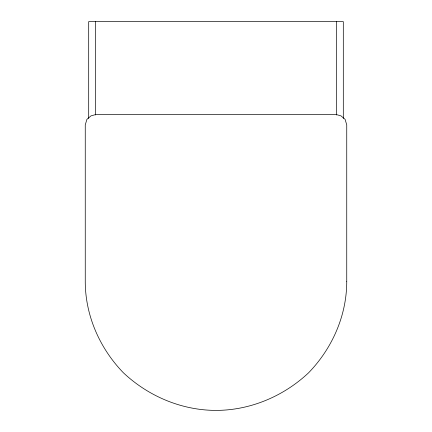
<?xml version="1.0" encoding="UTF-8"?>
<svg xmlns="http://www.w3.org/2000/svg" width="432" height="432" viewBox="0 0 432 432"><rect width="100%" height="100%" fill="white"/><g stroke="black" fill="none" stroke-linecap="round" stroke-linejoin="round"><path stroke-width="0.65" d="M343.305 118.417L343.305 21.6L88.695 21.6L88.695 118.417M336.425 21.6L336.425 115.025M95.575 21.6L95.575 115.025M346.745 281.594C346.702 315.668 332.165 348.478 308.583 372.805C283.646 396.241 250.36 410.346 216 410.4C181.64 410.346 148.354 396.241 123.417 372.805C99.835 348.478 85.298 315.668 85.255 281.594L85.255 124.94L86.886 119.389L90.963 115.895L95.855 114.502L336.145 114.502L341.037 115.895L345.119 119.389L346.745 124.94L346.745 281.594"/></g></svg>
